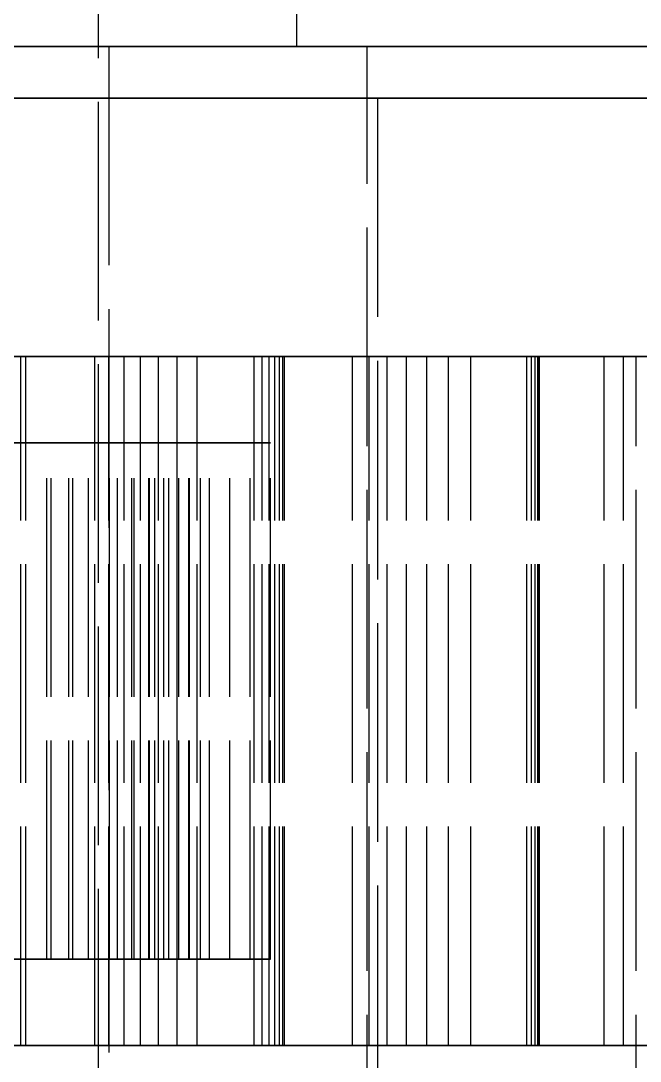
# Model space of a CAD drawing. Header units: millimetres. Extents: x -9 to 221, y -53 to 196.
# Drawn here: x 160.9 to 164.49, y 19.71 to 25.75 of the extents above; entities that cross this region are included whole.
import ezdxf

# ---------------------------------------------------------------- set-up
doc = ezdxf.new("R2010")
doc.units = ezdxf.units.MM
doc.linetypes.add('DASHED', pattern=[1.524, 1.27, -0.254])
doc.layers.add('HIDDEN', color=8, linetype='DASHED')
doc.layers.add('VISIBLE', color=7, linetype='CONTINUOUS')

msp = doc.modelspace()

# ---------------------------------------------------------------- linework, layer by layer
at = {"layer": 'HIDDEN'}
for points in [[(161.35, -21.71), (161.35, 31.6)], [(162.5, 31.3), (162.5, 25.6)], [(164.56429, 25.6), (163.80238, 25.6), (163.04048, 25.6), (162.27857, 25.6), (161.51667, 25.6), (160.75476, 25.6), (159.99286, 25.6), (159.23095, 25.6), (158.46905, 25.6), (157.70714, 25.6), (156.94524, 25.6), (156.18333, 25.6), (155.42143, 25.6), (154.65952, 25.6), (153.89762, 25.6), (153.13571, 25.6), (152.37381, 25.6), (151.6119, 25.6), (150.85, 25.6)], [(161.41, 25.6), (161.32873, 25.6), (161.24746, 25.6), (161.16619, 25.6), (161.08492, 25.6), (161.00365, 25.6), (160.92238, 25.6), (160.84111, 25.6)], [(160.84778, 25.6), (160.91222, 25.6), (160.97667, 25.6), (161.04111, 25.6), (161.10556, 25.6), (161.17, 25.6), (161.23444, 25.6), (161.29889, 25.6), (161.36333, 25.6), (161.42778, 25.6), (161.49222, 25.6), (161.55667, 25.6), (161.62111, 25.6), (161.68556, 25.6), (161.75, 25.6), (161.81444, 25.6), (161.87889, 25.6), (161.94333, 25.6), (162.00778, 25.6), (162.07222, 25.6), (162.13667, 25.6), (162.20111, 25.6), (162.26556, 25.6), (162.33, 25.6), (162.39444, 25.6), (162.45889, 25.6), (162.52333, 25.6), (162.58778, 25.6), (162.65222, 25.6), (162.71667, 25.6), (162.78111, 25.6), (162.84556, 25.6), (162.91, 25.6)], [(162.91, 25.6), (162.78111, 25.6), (162.65222, 25.6), (162.52333, 25.6), (162.39444, 25.6), (162.26556, 25.6), (162.13667, 25.6), (162.00778, 25.6), (161.87889, 25.6), (161.75, 25.6), (161.62111, 25.6), (161.49222, 25.6), (161.36333, 25.6), (161.23444, 25.6), (161.10556, 25.6), (160.97667, 25.6), (160.84778, 25.6)], [(160.87778, 25.6), (160.93571, 25.6), (160.99365, 25.6), (161.05159, 25.6), (161.10952, 25.6), (161.16746, 25.6), (161.2254, 25.6), (161.28333, 25.6), (161.34127, 25.6), (161.39921, 25.6), (161.45714, 25.6), (161.51508, 25.6), (161.57302, 25.6), (161.63095, 25.6), (161.68889, 25.6), (161.74683, 25.6), (161.80476, 25.6), (161.8627, 25.6), (161.92063, 25.6), (161.97857, 25.6), (162.03651, 25.6), (162.09444, 25.6), (162.15238, 25.6), (162.21032, 25.6), (162.26825, 25.6), (162.32619, 25.6), (162.38413, 25.6), (162.44206, 25.6), (162.5, 25.6)], [(162.5, 25.6), (162.38413, 25.6), (162.26825, 25.6), (162.15238, 25.6), (162.03651, 25.6), (161.92063, 25.6), (161.80476, 25.6), (161.68889, 25.6), (161.57302, 25.6), (161.45714, 25.6), (161.34127, 25.6), (161.2254, 25.6), (161.10952, 25.6), (160.99365, 25.6), (160.87778, 25.6)], [(160.88175, 25.6), (160.92238, 25.6), (160.96302, 25.6), (161.00365, 25.6), (161.04429, 25.6), (161.08492, 25.6), (161.12556, 25.6), (161.16619, 25.6), (161.20683, 25.6), (161.24746, 25.6), (161.2881, 25.6), (161.32873, 25.6), (161.36937, 25.6), (161.41, 25.6)], [(161.41, 25.6), (161.41, -7.2)], [(164.56429, 25.3), (163.80238, 25.3), (163.04048, 25.3), (162.27857, 25.3), (161.51667, 25.3), (160.75476, 25.3), (159.99286, 25.3), (159.23095, 25.3), (158.46905, 25.3), (157.70714, 25.3), (156.94524, 25.3), (156.18333, 25.3), (155.42143, 25.3), (154.65952, 25.3), (153.89762, 25.3), (153.13571, 25.3), (152.37381, 25.3), (151.6119, 25.3), (150.85, 25.3)], [(160.8773, 25.3), (160.9427, 25.3), (161.0081, 25.3), (161.07349, 25.3), (161.13889, 25.3), (161.20429, 25.3), (161.26968, 25.3), (161.33508, 25.3), (161.40048, 25.3), (161.46587, 25.3), (161.53127, 25.3), (161.59667, 25.3), (161.66206, 25.3), (161.72746, 25.3), (161.79286, 25.3), (161.85825, 25.3), (161.92365, 25.3), (161.98905, 25.3), (162.05444, 25.3), (162.11984, 25.3), (162.18524, 25.3), (162.25063, 25.3), (162.31603, 25.3), (162.38143, 25.3), (162.44683, 25.3), (162.51222, 25.3), (162.57762, 25.3), (162.64302, 25.3), (162.70841, 25.3), (162.77381, 25.3), (162.83921, 25.3), (162.9046, 25.3), (162.97, 25.3)], [(162.97, 25.3), (162.83921, 25.3), (162.70841, 25.3), (162.57762, 25.3), (162.44683, 25.3), (162.31603, 25.3), (162.18524, 25.3), (162.05444, 25.3), (161.92365, 25.3), (161.79286, 25.3), (161.66206, 25.3), (161.53127, 25.3), (161.40048, 25.3), (161.26968, 25.3), (161.13889, 25.3), (161.0081, 25.3), (160.8773, 25.3)], [(162.91, -7.2), (162.91, 25.3)], [(162.97, 25.3), (162.97, -7.2)], [(164.61786, 23.8), (164.01071, 23.8), (163.40357, 23.8), (162.79643, 23.8), (162.18929, 23.8), (161.58214, 23.8), (160.975, 23.8), (160.36786, 23.8), (159.76071, 23.8), (159.15357, 23.8), (158.54643, 23.8), (157.93929, 23.8), (157.33214, 23.8), (156.725, 23.8), (156.11786, 23.8), (155.51071, 23.8), (154.90357, 23.8), (154.29643, 23.8), (153.68929, 23.8), (153.08214, 23.8), (152.475, 23.8), (151.86786, 23.8), (151.26071, 23.8), (150.65357, 23.8)], [(164.78651, 23.8), (164.0881, 23.8), (163.38968, 23.8), (162.69127, 23.8), (161.99286, 23.8), (161.29444, 23.8), (160.59603, 23.8), (159.89762, 23.8), (159.19921, 23.8), (158.50079, 23.8), (157.80238, 23.8), (157.10397, 23.8), (156.40556, 23.8), (155.70714, 23.8), (155.00873, 23.8), (154.31032, 23.8), (153.6119, 23.8), (152.91349, 23.8), (152.21508, 23.8), (151.51667, 23.8), (150.81825, 23.8)], [(158.85, 23.8), (159.19921, 23.8), (159.54841, 23.8), (159.89762, 23.8), (160.24683, 23.8), (160.59603, 23.8), (160.94524, 23.8), (161.29444, 23.8), (161.64365, 23.8), (161.99286, 23.8), (162.34206, 23.8), (162.69127, 23.8), (163.04048, 23.8), (163.38968, 23.8), (163.73889, 23.8), (164.0881, 23.8), (164.4373, 23.8), (164.78651, 23.8)], [(158.85, 23.8), (159.15357, 23.8), (159.45714, 23.8), (159.76071, 23.8), (160.06429, 23.8), (160.36786, 23.8), (160.67143, 23.8), (160.975, 23.8), (161.27857, 23.8), (161.58214, 23.8), (161.88571, 23.8), (162.18929, 23.8), (162.49286, 23.8), (162.79643, 23.8), (163.1, 23.8), (163.40357, 23.8), (163.70714, 23.8), (164.01071, 23.8), (164.31429, 23.8), (164.61786, 23.8)], [(164.47, 23.8), (164.29159, 23.8), (164.11317, 23.8), (163.93476, 23.8), (163.75635, 23.8), (163.57794, 23.8), (163.39952, 23.8), (163.22111, 23.8), (163.0427, 23.8), (162.86429, 23.8), (162.68587, 23.8), (162.50746, 23.8), (162.32905, 23.8), (162.15063, 23.8), (161.97222, 23.8), (161.79381, 23.8), (161.6154, 23.8), (161.43698, 23.8), (161.25857, 23.8), (161.08016, 23.8), (160.90175, 23.8), (160.72333, 23.8)], [(160.81254, 23.8), (160.90175, 23.8), (160.99095, 23.8), (161.08016, 23.8), (161.16937, 23.8), (161.25857, 23.8), (161.34778, 23.8), (161.43698, 23.8), (161.52619, 23.8), (161.6154, 23.8), (161.7046, 23.8), (161.79381, 23.8), (161.88302, 23.8), (161.97222, 23.8), (162.06143, 23.8), (162.15063, 23.8), (162.23984, 23.8), (162.32905, 23.8), (162.41825, 23.8), (162.50746, 23.8), (162.59667, 23.8), (162.68587, 23.8), (162.77508, 23.8), (162.86429, 23.8), (162.95349, 23.8), (163.0427, 23.8), (163.1319, 23.8), (163.22111, 23.8), (163.31032, 23.8), (163.39952, 23.8), (163.48873, 23.8), (163.57794, 23.8), (163.66714, 23.8), (163.75635, 23.8), (163.84556, 23.8), (163.93476, 23.8), (164.02397, 23.8), (164.11317, 23.8), (164.20238, 23.8), (164.29159, 23.8), (164.38079, 23.8), (164.47, 23.8)], [(160.86294, 23.8), (160.90009, 23.8)], [(160.90009, 23.8), (160.86294, 23.8)], [(160.90009, 23.8), (160.92899, 23.8)], [(160.92899, 23.8), (160.90009, 23.8)], [(160.90009, 19.8), (160.90009, 23.8)], [(160.90009, 19.8), (160.90009, 23.8)], [(160.92899, 23.8), (161.32982, 23.8)], [(161.32982, 23.8), (160.92899, 23.8)], [(160.92899, 19.8), (160.92899, 23.8)], [(160.92899, 19.8), (160.92899, 23.8)], [(161.32982, 23.8), (161.41033, 23.8)], [(161.41033, 23.8), (161.32982, 23.8)], [(161.32982, 19.8), (161.32982, 23.8)], [(161.32982, 19.8), (161.32982, 23.8)], [(161.41033, 23.8), (161.49899, 23.8)], [(161.49899, 23.8), (161.41033, 23.8)], [(161.41033, 19.8), (161.41033, 23.8)], [(161.41033, 19.8), (161.41033, 23.8)], [(161.49899, 23.8), (161.59507, 23.8)], [(161.59507, 23.8), (161.49899, 23.8)], [(161.49899, 19.8), (161.49899, 23.8)], [(161.49899, 19.8), (161.49899, 23.8)], [(161.59507, 23.8), (161.69806, 23.8)], [(161.69806, 23.8), (161.59507, 23.8)], [(161.59507, 19.8), (161.59507, 23.8)], [(161.59507, 19.8), (161.59507, 23.8)], [(161.69806, 23.8), (161.80757, 23.8)], [(161.80757, 23.8), (161.69806, 23.8)], [(161.69806, 19.8), (161.69806, 23.8)], [(161.69806, 19.8), (161.69806, 23.8)], [(161.80757, 23.8), (161.92331, 23.8)], [(161.92331, 23.8), (161.80757, 23.8)], [(161.80757, 19.8), (161.80757, 23.8)], [(161.80757, 19.8), (161.80757, 23.8)], [(161.92331, 23.8), (162.25357, 23.8)], [(162.25357, 23.8), (161.92331, 23.8)], [(161.92331, 19.8), (161.92331, 23.8)], [(161.92331, 19.8), (161.92331, 23.8)], [(162.25357, 23.8), (162.30003, 23.8)], [(162.30003, 23.8), (162.25357, 23.8)], [(162.25357, 19.8), (162.25357, 23.8)], [(162.25357, 19.8), (162.25357, 23.8)], [(162.30003, 23.8), (162.34016, 23.8)], [(162.34016, 23.8), (162.30003, 23.8)], [(162.30003, 19.8), (162.30003, 23.8)], [(162.30003, 19.8), (162.30003, 23.8)], [(162.34016, 23.8), (162.37369, 23.8)], [(162.37369, 23.8), (162.34016, 23.8)], [(162.34016, 19.8), (162.34016, 23.8)], [(162.34016, 19.8), (162.34016, 23.8)], [(162.37369, 23.8), (162.40027, 23.8)], [(162.40027, 23.8), (162.37369, 23.8)], [(162.37369, 19.8), (162.37369, 23.8)], [(162.37369, 19.8), (162.37369, 23.8)], [(162.40027, 23.8), (162.41941, 23.8)], [(162.41941, 23.8), (162.40027, 23.8)], [(162.40027, 19.8), (162.40027, 23.8)], [(162.40027, 19.8), (162.40027, 23.8)], [(162.41941, 23.8), (162.43042, 23.8)], [(162.43042, 23.8), (162.41941, 23.8)], [(162.41941, 19.8), (162.41941, 23.8)], [(162.41941, 19.8), (162.41941, 23.8)], [(162.43042, 23.8), (162.82438, 23.8)], [(162.82438, 23.8), (162.43042, 23.8)], [(162.43042, 19.8), (162.43042, 23.8)], [(162.43042, 19.8), (162.43042, 23.8)], [(162.82438, 23.8), (162.92091, 23.8)], [(162.92091, 23.8), (162.82438, 23.8)], [(162.82438, 19.8), (162.82438, 23.8)], [(162.82438, 19.8), (162.82438, 23.8)], [(162.92091, 23.8), (163.02541, 23.8)], [(163.02541, 23.8), (162.92091, 23.8)], [(162.92091, 19.8), (162.92091, 23.8)], [(162.92091, 19.8), (162.92091, 23.8)], [(163.02541, 23.8), (163.13718, 23.8)], [(163.13718, 23.8), (163.02541, 23.8)], [(163.02541, 19.8), (163.02541, 23.8)], [(163.02541, 19.8), (163.02541, 23.8)], [(163.13718, 23.8), (163.2557, 23.8)], [(163.2557, 23.8), (163.13718, 23.8)], [(163.13718, 19.8), (163.13718, 23.8)], [(163.13718, 19.8), (163.13718, 23.8)], [(163.2557, 23.8), (163.38058, 23.8)], [(163.38058, 23.8), (163.2557, 23.8)], [(163.2557, 19.8), (163.2557, 23.8)], [(163.2557, 19.8), (163.2557, 23.8)], [(163.38058, 23.8), (163.51151, 23.8)], [(163.51151, 23.8), (163.38058, 23.8)], [(163.38058, 19.8), (163.38058, 23.8)], [(163.38058, 19.8), (163.38058, 23.8)], [(163.51151, 23.8), (163.83467, 23.8)], [(163.83467, 23.8), (163.51151, 23.8)], [(163.51151, 19.8), (163.51151, 23.8)], [(163.51151, 19.8), (163.51151, 23.8)], [(163.83467, 23.8), (163.86244, 23.8)], [(163.86244, 23.8), (163.83467, 23.8)], [(163.83467, 19.8), (163.83467, 23.8)], [(163.83467, 19.8), (163.83467, 23.8)], [(163.86244, 23.8), (163.88398, 23.8)], [(163.88398, 23.8), (163.86244, 23.8)], [(163.86244, 19.8), (163.86244, 23.8)], [(163.86244, 19.8), (163.86244, 23.8)], [(163.88398, 23.8), (163.89905, 23.8)], [(163.89905, 23.8), (163.88398, 23.8)], [(163.88398, 19.8), (163.88398, 23.8)], [(163.88398, 19.8), (163.88398, 23.8)], [(163.89905, 23.8), (163.9073, 23.8)], [(163.9073, 23.8), (163.89905, 23.8)], [(163.89905, 19.8), (163.89905, 23.8)], [(163.89905, 19.8), (163.89905, 23.8)], [(163.90827, 23.8), (163.9013, 23.8)], [(163.9013, 23.8), (164.28503, 23.8)], [(164.28503, 23.8), (163.9013, 23.8)], [(163.9013, 23.8), (163.90827, 23.8)], [(163.9013, 19.8), (163.9013, 23.8)], [(163.9013, 19.8), (163.9013, 23.8)], [(163.9073, 23.8), (163.90827, 23.8)], [(163.90827, 23.8), (163.9073, 23.8)], [(163.9073, 19.8), (163.9073, 23.8)], [(163.9073, 19.8), (163.9073, 23.8)], [(163.90827, 19.8), (163.90827, 23.8)], [(163.90827, 19.8), (163.90827, 23.8)], [(164.28503, 23.8), (164.39675, 23.8)], [(164.39675, 23.8), (164.28503, 23.8)], [(164.28503, 19.8), (164.28503, 23.8)], [(164.28503, 19.8), (164.28503, 23.8)], [(164.39675, 23.8), (164.51622, 23.8)], [(164.51622, 23.8), (164.39675, 23.8)], [(164.39675, 19.8), (164.39675, 23.8)], [(164.39675, 19.8), (164.39675, 23.8)], [(164.47, -7.2), (164.47, 23.8)], [(160.72467, 23.3), (161.0752, 23.3)], [(161.0752, 23.3), (160.72467, 23.3)], [(161.46152, 23.3), (161.05014, 23.3)], [(161.05014, 23.3), (161.20259, 23.3)], [(161.20259, 23.3), (161.05014, 23.3)], [(161.05014, 23.3), (161.46152, 23.3)], [(161.05014, 20.3), (161.05014, 23.3)], [(161.05014, 20.3), (161.05014, 23.3)], [(161.0752, 23.3), (161.17818, 23.3)], [(161.17818, 23.3), (161.0752, 23.3)], [(161.0752, 20.3), (161.0752, 23.3)], [(161.0752, 20.3), (161.0752, 23.3)], [(161.17818, 23.3), (161.29273, 23.3)], [(161.29273, 23.3), (161.17818, 23.3)], [(161.17818, 20.3), (161.17818, 23.3)], [(161.17818, 20.3), (161.17818, 23.3)], [(161.20259, 23.3), (161.64248, 23.3)], [(161.64248, 23.3), (161.20259, 23.3)], [(161.20259, 20.3), (161.20259, 23.3)], [(161.20259, 20.3), (161.20259, 23.3)], [(161.29273, 23.3), (161.41506, 23.3)], [(161.41506, 23.3), (161.29273, 23.3)], [(161.29273, 20.3), (161.29273, 23.3)], [(161.29273, 20.3), (161.29273, 23.3)], [(161.41506, 23.3), (161.54369, 23.3)], [(161.54369, 23.3), (161.41506, 23.3)], [(161.41506, 20.3), (161.41506, 23.3)], [(161.41506, 20.3), (161.41506, 23.3)], [(161.55831, 23.3), (161.46152, 23.3)], [(161.46152, 23.3), (161.55831, 23.3)], [(161.46152, 20.3), (161.46152, 23.3)], [(161.46152, 20.3), (161.46152, 23.3)], [(161.54369, 23.3), (161.67763, 23.3)], [(161.67763, 23.3), (161.54369, 23.3)], [(161.54369, 20.3), (161.54369, 23.3)], [(161.54369, 20.3), (161.54369, 23.3)], [(161.64732, 23.3), (161.55831, 23.3)], [(161.55831, 23.3), (161.64732, 23.3)], [(161.55831, 20.3), (161.55831, 23.3)], [(161.55831, 20.3), (161.55831, 23.3)], [(161.64248, 23.3), (161.75782, 23.3)], [(161.75782, 23.3), (161.64248, 23.3)], [(161.64248, 20.3), (161.64248, 23.3)], [(161.64248, 20.3), (161.64248, 23.3)], [(161.73014, 23.3), (161.64732, 23.3)], [(161.64732, 23.3), (161.73014, 23.3)], [(161.64732, 20.3), (161.64732, 23.3)], [(161.64732, 20.3), (161.64732, 23.3)], [(161.67763, 23.3), (161.81611, 23.3)], [(161.81611, 23.3), (161.67763, 23.3)], [(161.67763, 20.3), (161.67763, 23.3)], [(161.67763, 20.3), (161.67763, 23.3)], [(161.80698, 23.3), (161.73014, 23.3)], [(161.73014, 23.3), (161.80698, 23.3)], [(161.73014, 20.3), (161.73014, 23.3)], [(161.73014, 20.3), (161.73014, 23.3)], [(161.75782, 23.3), (161.87534, 23.3)], [(161.87534, 23.3), (161.75782, 23.3)], [(161.75782, 20.3), (161.75782, 23.3)], [(161.75782, 20.3), (161.75782, 23.3)], [(161.87773, 23.3), (161.80698, 23.3)], [(161.80698, 23.3), (161.87773, 23.3)], [(161.80698, 20.3), (161.80698, 23.3)], [(161.80698, 20.3), (161.80698, 23.3)], [(161.81611, 23.3), (161.94214, 23.3)], [(161.94214, 23.3), (161.81611, 23.3)], [(161.81611, 20.3), (161.81611, 23.3)], [(161.81611, 20.3), (161.81611, 23.3)], [(161.87534, 23.3), (161.99379, 23.3)], [(161.99379, 23.3), (161.87534, 23.3)], [(161.87534, 20.3), (161.87534, 23.3)], [(161.87534, 20.3), (161.87534, 23.3)], [(161.94214, 23.3), (161.87773, 23.3)], [(161.87773, 23.3), (161.94214, 23.3)], [(161.87773, 20.3), (161.87773, 23.3)], [(161.87773, 20.3), (161.87773, 23.3)], [(161.94214, 20.3), (161.94214, 23.3)], [(161.94214, 20.3), (161.94214, 23.3)], [(161.99379, 23.3), (162.11242, 23.3)], [(162.11242, 23.3), (161.99379, 23.3)], [(161.99379, 20.3), (161.99379, 23.3)], [(161.99379, 20.3), (161.99379, 23.3)], [(162.11242, 23.3), (162.2306, 23.3)], [(162.2306, 23.3), (162.11242, 23.3)], [(162.11242, 20.3), (162.11242, 23.3)], [(162.11242, 20.3), (162.11242, 23.3)], [(162.2306, 23.3), (162.34773, 23.3)], [(162.34773, 23.3), (162.2306, 23.3)], [(162.2306, 20.3), (162.2306, 23.3)], [(162.2306, 20.3), (162.2306, 23.3)], [(162.34773, 20.3), (162.34773, 23.3)], [(162.34773, 20.3), (162.34773, 23.3)], [(160.72467, 20.3), (161.0752, 20.3)], [(161.0752, 20.3), (160.72467, 20.3)], [(161.46152, 20.3), (161.05014, 20.3)], [(161.05014, 20.3), (161.20259, 20.3)], [(161.20259, 20.3), (161.05014, 20.3)], [(161.05014, 20.3), (161.46152, 20.3)], [(161.0752, 20.3), (161.17818, 20.3)], [(161.17818, 20.3), (161.0752, 20.3)], [(161.17818, 20.3), (161.29273, 20.3)], [(161.29273, 20.3), (161.17818, 20.3)], [(161.20259, 20.3), (161.64248, 20.3)], [(161.64248, 20.3), (161.20259, 20.3)], [(161.29273, 20.3), (161.41506, 20.3)], [(161.41506, 20.3), (161.29273, 20.3)], [(161.41506, 20.3), (161.54369, 20.3)], [(161.54369, 20.3), (161.41506, 20.3)], [(161.55831, 20.3), (161.46152, 20.3)], [(161.46152, 20.3), (161.55831, 20.3)], [(161.54369, 20.3), (161.67763, 20.3)], [(161.67763, 20.3), (161.54369, 20.3)], [(161.64732, 20.3), (161.55831, 20.3)], [(161.55831, 20.3), (161.64732, 20.3)], [(161.64248, 20.3), (161.75782, 20.3)], [(161.75782, 20.3), (161.64248, 20.3)], [(161.73014, 20.3), (161.64732, 20.3)], [(161.64732, 20.3), (161.73014, 20.3)], [(161.67763, 20.3), (161.81611, 20.3)], [(161.81611, 20.3), (161.67763, 20.3)], [(161.80698, 20.3), (161.73014, 20.3)], [(161.73014, 20.3), (161.80698, 20.3)], [(161.75782, 20.3), (161.87534, 20.3)], [(161.87534, 20.3), (161.75782, 20.3)], [(161.87773, 20.3), (161.80698, 20.3)], [(161.80698, 20.3), (161.87773, 20.3)], [(161.81611, 20.3), (161.94214, 20.3)], [(161.94214, 20.3), (161.81611, 20.3)], [(161.87534, 20.3), (161.99379, 20.3)], [(161.99379, 20.3), (161.87534, 20.3)], [(161.94214, 20.3), (161.87773, 20.3)], [(161.87773, 20.3), (161.94214, 20.3)], [(161.99379, 20.3), (162.11242, 20.3)], [(162.11242, 20.3), (161.99379, 20.3)], [(162.11242, 20.3), (162.2306, 20.3)], [(162.2306, 20.3), (162.11242, 20.3)], [(162.2306, 20.3), (162.34773, 20.3)], [(162.34773, 20.3), (162.2306, 20.3)], [(164.61786, 19.8), (164.01071, 19.8), (163.40357, 19.8), (162.79643, 19.8), (162.18929, 19.8), (161.58214, 19.8), (160.975, 19.8), (160.36786, 19.8), (159.76071, 19.8), (159.15357, 19.8), (158.54643, 19.8), (157.93929, 19.8), (157.33214, 19.8), (156.725, 19.8), (156.11786, 19.8), (155.51071, 19.8), (154.90357, 19.8), (154.29643, 19.8), (153.68929, 19.8), (153.08214, 19.8), (152.475, 19.8), (151.86786, 19.8), (151.26071, 19.8), (150.65357, 19.8)], [(158.85, 19.8), (159.15357, 19.8), (159.45714, 19.8), (159.76071, 19.8), (160.06429, 19.8), (160.36786, 19.8), (160.67143, 19.8), (160.975, 19.8), (161.27857, 19.8), (161.58214, 19.8), (161.88571, 19.8), (162.18929, 19.8), (162.49286, 19.8), (162.79643, 19.8), (163.1, 19.8), (163.40357, 19.8), (163.70714, 19.8), (164.01071, 19.8), (164.31429, 19.8), (164.61786, 19.8)], [(160.86294, 19.8), (160.90009, 19.8)], [(160.90009, 19.8), (160.86294, 19.8)], [(160.90009, 19.8), (160.92899, 19.8)], [(160.92899, 19.8), (160.90009, 19.8)], [(160.92899, 19.8), (161.32982, 19.8)], [(161.32982, 19.8), (160.92899, 19.8)], [(161.32982, 19.8), (161.41033, 19.8)], [(161.41033, 19.8), (161.32982, 19.8)], [(161.41033, 19.8), (161.49899, 19.8)], [(161.49899, 19.8), (161.41033, 19.8)], [(161.49899, 19.8), (161.59507, 19.8)], [(161.59507, 19.8), (161.49899, 19.8)], [(161.59507, 19.8), (161.69806, 19.8)], [(161.69806, 19.8), (161.59507, 19.8)], [(161.69806, 19.8), (161.80757, 19.8)], [(161.80757, 19.8), (161.69806, 19.8)], [(161.80757, 19.8), (161.92331, 19.8)], [(161.92331, 19.8), (161.80757, 19.8)], [(161.92331, 19.8), (162.25357, 19.8)], [(162.25357, 19.8), (161.92331, 19.8)], [(162.25357, 19.8), (162.30003, 19.8)], [(162.30003, 19.8), (162.25357, 19.8)], [(162.30003, 19.8), (162.34016, 19.8)], [(162.34016, 19.8), (162.30003, 19.8)], [(162.34016, 19.8), (162.37369, 19.8)], [(162.37369, 19.8), (162.34016, 19.8)], [(162.37369, 19.8), (162.40027, 19.8)], [(162.40027, 19.8), (162.37369, 19.8)], [(162.40027, 19.8), (162.41941, 19.8)], [(162.41941, 19.8), (162.40027, 19.8)], [(162.41941, 19.8), (162.43042, 19.8)], [(162.43042, 19.8), (162.41941, 19.8)], [(162.43042, 19.8), (162.82438, 19.8)], [(162.82438, 19.8), (162.43042, 19.8)], [(162.82438, 19.8), (162.92091, 19.8)], [(162.92091, 19.8), (162.82438, 19.8)], [(162.92091, 19.8), (163.02541, 19.8)], [(163.02541, 19.8), (162.92091, 19.8)], [(163.02541, 19.8), (163.13718, 19.8)], [(163.13718, 19.8), (163.02541, 19.8)], [(163.13718, 19.8), (163.2557, 19.8)], [(163.2557, 19.8), (163.13718, 19.8)], [(163.2557, 19.8), (163.38058, 19.8)], [(163.38058, 19.8), (163.2557, 19.8)], [(163.38058, 19.8), (163.51151, 19.8)], [(163.51151, 19.8), (163.38058, 19.8)], [(163.51151, 19.8), (163.83467, 19.8)], [(163.83467, 19.8), (163.51151, 19.8)], [(163.83467, 19.8), (163.86244, 19.8)], [(163.86244, 19.8), (163.83467, 19.8)], [(163.86244, 19.8), (163.88398, 19.8)], [(163.88398, 19.8), (163.86244, 19.8)], [(163.88398, 19.8), (163.89905, 19.8)], [(163.89905, 19.8), (163.88398, 19.8)], [(163.89905, 19.8), (163.9073, 19.8)], [(163.9073, 19.8), (163.89905, 19.8)], [(163.90827, 19.8), (163.9013, 19.8)], [(163.9013, 19.8), (164.28503, 19.8)], [(164.28503, 19.8), (163.9013, 19.8)], [(163.9013, 19.8), (163.90827, 19.8)], [(163.9073, 19.8), (163.90827, 19.8)], [(163.90827, 19.8), (163.9073, 19.8)], [(164.28503, 19.8), (164.39675, 19.8)], [(164.39675, 19.8), (164.28503, 19.8)], [(164.39675, 19.8), (164.51622, 19.8)], [(164.51622, 19.8), (164.39675, 19.8)]]:
    msp.add_lwpolyline(points, dxfattribs=at)
at = {"layer": 'VISIBLE'}
for points in [[(158.85, 25.6), (159.23095, 25.6), (159.6119, 25.6), (159.99286, 25.6), (160.37381, 25.6), (160.75476, 25.6), (161.13571, 25.6), (161.51667, 25.6), (161.89762, 25.6), (162.27857, 25.6), (162.65952, 25.6), (163.04048, 25.6), (163.42143, 25.6), (163.80238, 25.6), (164.18333, 25.6), (164.56429, 25.6)], [(162.91, 25.3), (162.91, 25.6)], [(158.85, 25.3), (159.23095, 25.3), (159.6119, 25.3), (159.99286, 25.3), (160.37381, 25.3), (160.75476, 25.3), (161.13571, 25.3), (161.51667, 25.3), (161.89762, 25.3), (162.27857, 25.3), (162.65952, 25.3), (163.04048, 25.3), (163.42143, 25.3), (163.80238, 25.3), (164.18333, 25.3), (164.56429, 25.3)]]:
    msp.add_lwpolyline(points, dxfattribs=at)

doc.saveas('drawing.dxf')
